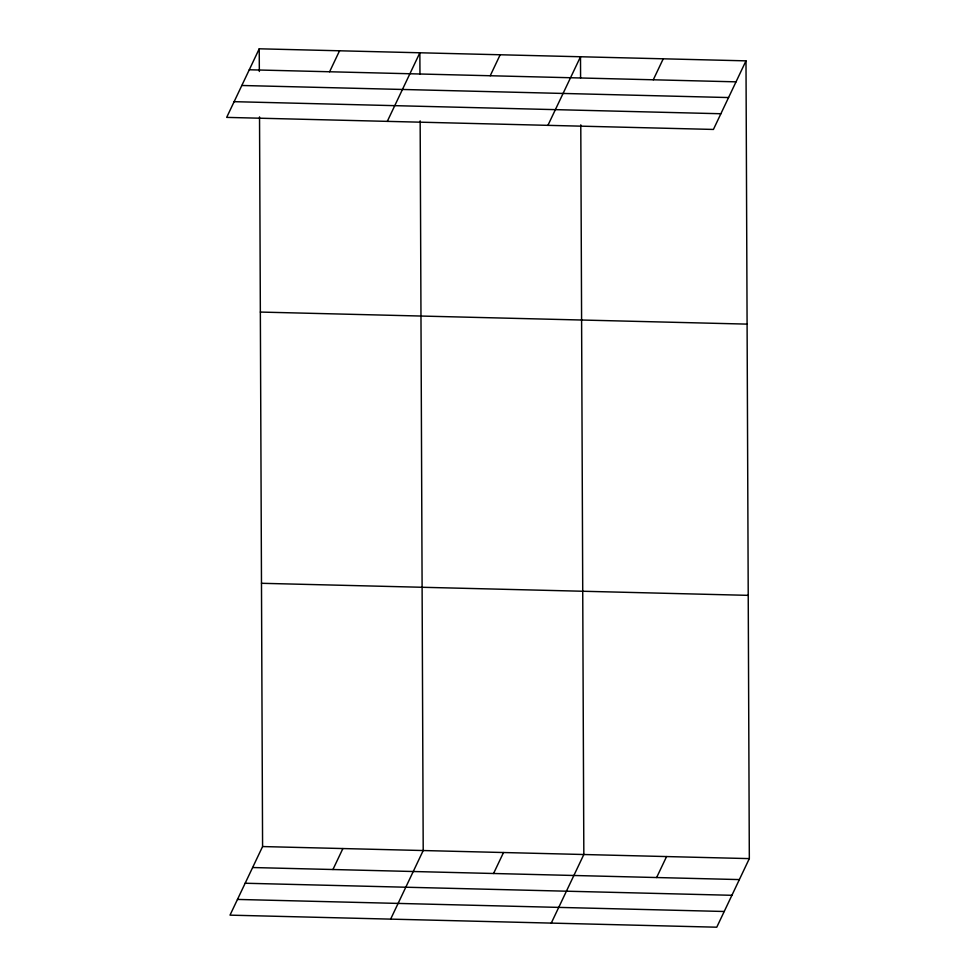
<?xml version="1.0" encoding="UTF-8"?>
<svg xmlns="http://www.w3.org/2000/svg" width="976" height="976" viewBox="0 0 976 976"><rect width="100%" height="100%" fill="white"/><g stroke="black" fill="none" stroke-linecap="round" stroke-linejoin="round"><path stroke-width="1.46" d="M259.238 48.8L226.676 117.388L713.419 129.442L745.993 60.854L259.238 48.8L259.335 71.492M329.595 71.76L339.55 50.789M387.301 121.366L419.863 52.777L419.961 73.956M490.22 75.75L500.176 54.766M547.926 125.343L580.5 56.754L580.586 77.946M259.531 116.888L262.581 846.558L230.007 915.146L716.762 927.2L749.324 858.612L745.993 60.854M653.286 79.788L663.241 58.804M332.938 869.518L342.893 848.547M390.644 919.124L423.206 850.535L420.156 120.865M493.563 873.496L503.518 852.524M551.269 923.101L583.831 854.512L580.781 124.843M656.616 877.534L666.584 856.562M249.283 69.772L736.026 81.838M241.828 85.485L728.572 97.551M234.13 101.675L720.886 113.741M260.348 312.064L747.091 324.117M261.483 583.294L748.226 595.348M262.581 846.558L749.324 858.612M252.625 867.53L739.369 879.583M245.159 883.243L731.902 895.297M237.473 899.433L724.216 911.486"/></g></svg>
